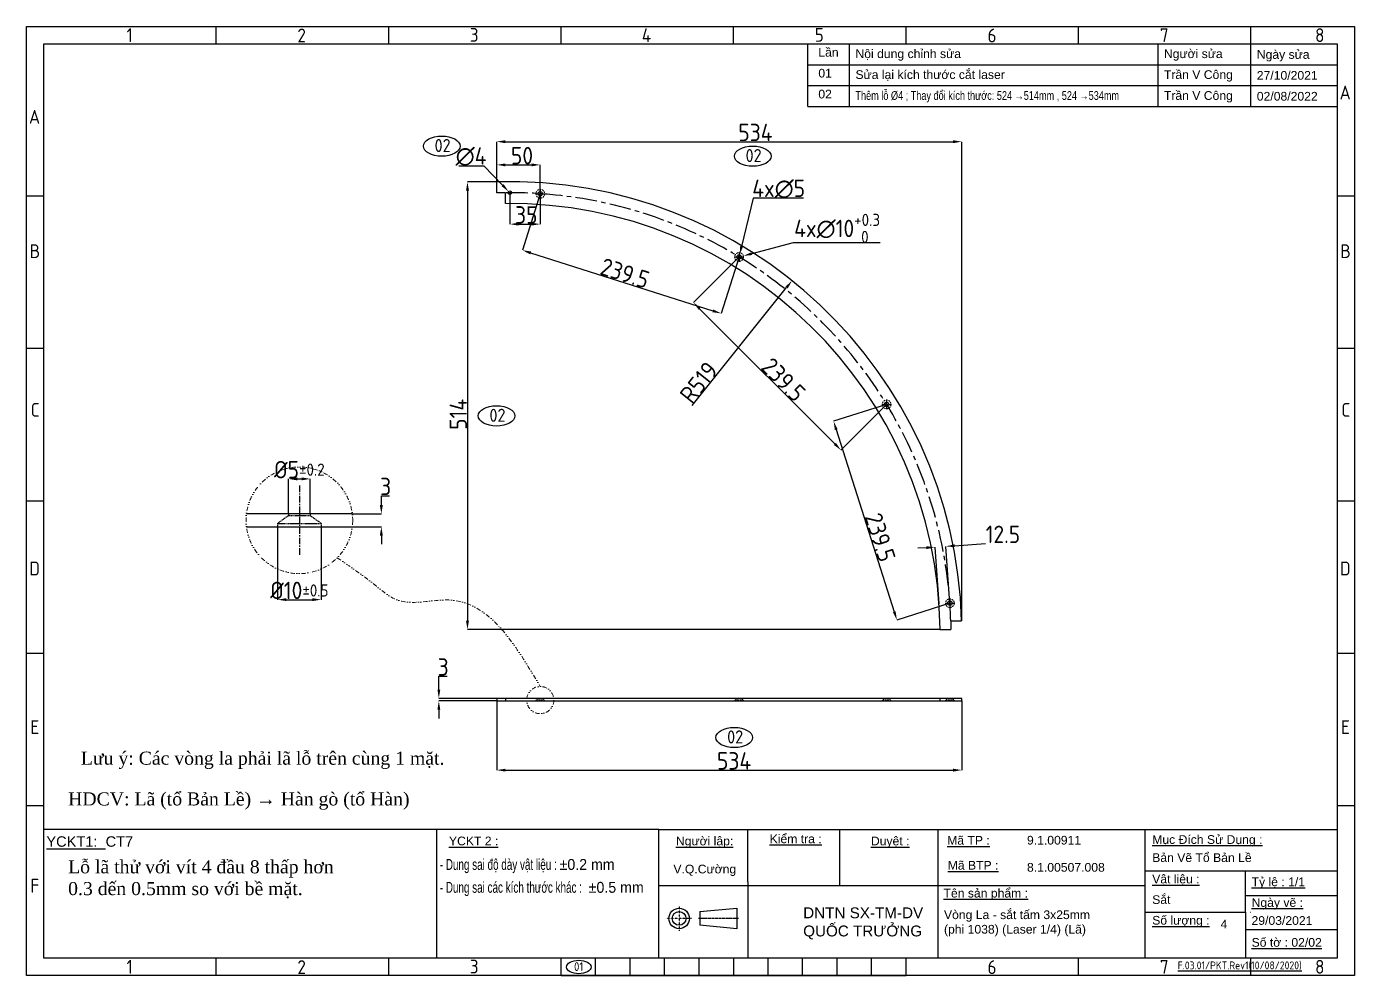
# Model space of a CAD drawing. Header units: millimetres. Extents: x -127318 to -46279, y 54276 to 57025.
# Drawn here: x -82178 to -80653, y 54377 to 55467 of the extents above; entities that cross this region are included whole.
import ezdxf

# ---------------------------------------------------------------- set-up
doc = ezdxf.new("R2010")
doc.units = ezdxf.units.MM
doc.header["$PDMODE"] = 2
for name, pattern in [('CENTER', [2, 1.25, -0.25, 0.25, -0.25]), ('CENTERX2', [4, 2.5, -0.5, 0.5, -0.5]), ('CONTPVMNIL', [0]), ('DASHEDX2', [1.5, 1, -0.5]), ('DIVIDE', [1.25, 0.5, -0.25, 0, -0.25, 0, -0.25]), ('HIDDEN', [9.525, 6.35, -3.175])]:
    doc.linetypes.add(name, pattern=pattern)
doc.layers.get('0').update_dxf_attribs({"linetype": 'CONTPVMNIL'})
doc.layers.get('DEFPOINTS').update_dxf_attribs({"color": 6})
for name, color, linetype in [('CENTER', 1, 'CENTERX2'), ('FRAME050', 6, 'Continuous'), ('hatch', 4, 'DASHEDX2'), ('MAIN', 7, 'Continuous')]:
    doc.layers.add(name, color=color, linetype=linetype)
doc.layers.add('d tam', color=2, linetype='CENTER', lineweight=9)
doc.styles.add('ISOCP', font='isocp')
doc.styles.add('SLDTEXTSTYLE3', font='TXT', dxfattribs={"width": 0.65, "bigfont": 'bigfont'})
doc.styles.get("Standard").update_dxf_attribs({"font": 'isocp.shx'})
doc.styles.add('style1', font='arial.ttf', dxfattribs={"width": 0.75})
doc.dimstyles.new('Dim20$0', dxfattribs={"dimtxt": 20, "dimasz": 10, "dimexe": 0, "dimexo": 0, "dimgap": 0.6, "dimtad": 1, "dimtoh": 1, "dimdsep": 46, "dimtxsty": 'ISOCP', "dimcen": 0, "dimclrd": 3, "dimclre": 3, "dimclrt": 7, "dimadec": 3, "dimazin": 2, "dimtp": 0.05, "dimtm": 0.05, "dimtfac": 0.7, "dimtofl": 0, "dimtmove": 0, "dimatfit": 3, "dimfxl": 1, "dimtolj": 1, "dimarcsym": 0})
doc.dimstyles.new('Dim20$3', dxfattribs={"dimtxt": 20, "dimasz": 10, "dimexe": 0, "dimexo": 0, "dimgap": 0.6, "dimtad": 1, "dimtoh": 1, "dimdsep": 46, "dimtxsty": 'ISOCP', "dimcen": 0, "dimclrd": 3, "dimclre": 3, "dimclrt": 7, "dimadec": 3, "dimazin": 2, "dimtp": 0.05, "dimtm": 0.05, "dimtfac": 0.7, "dimtofl": 0, "dimtmove": 0, "dimatfit": 3, "dimfxl": 1, "dimtolj": 1, "dimarcsym": 0})
doc.dimstyles.new('Dim20$4', dxfattribs={"dimtxt": 20, "dimasz": 10, "dimexe": 0, "dimexo": 0, "dimgap": 0.6, "dimtad": 1, "dimtoh": 1, "dimdsep": 46, "dimtxsty": 'ISOCP', "dimcen": 0, "dimclrd": 3, "dimclre": 3, "dimclrt": 7, "dimadec": 3, "dimazin": 2, "dimtp": 0.05, "dimtm": 0.05, "dimtfac": 0.7, "dimtofl": 0, "dimtmove": 0, "dimatfit": 3, "dimfxl": 1, "dimtolj": 1, "dimarcsym": 0})

# ---------------------------------------------------------------- blocks, each defined once
blk = doc.blocks.new('*D414')
at = {"color": 3, "lineweight": -2, "ltscale": 30, "transparency": 16777216}
for p, q in [((-81704.2, 54705.5), (-81704.2, 54720.9)), ((-81704.2, 54720.9), (-81694.7, 54720.9)), ((-81637.7, 54695.5), (-81704.2, 54695.5)), ((-81637.7, 54692.5), (-81704.2, 54692.5)), ((-81704.2, 54682.5), (-81704.2, 54672.5))]:
    blk.add_line(p, q, dxfattribs=at)
at = {"color": 3, "ltscale": 30, "transparency": 16777216}
for points in [[(-81705.8, 54705.5), (-81702.5, 54705.5), (-81704.2, 54695.5)], [(-81705.8, 54682.5), (-81702.5, 54682.5), (-81704.2, 54692.5)]]:
    blk.add_solid(points, dxfattribs=at)
at = {"layer": 'DEFPOINTS', "color": 0, "ltscale": 30, "transparency": 16777216}
for p in [(-81704.2, 54692.5), (-81637.7, 54695.5), (-81637.7, 54692.5)]:
    blk.add_point(p, dxfattribs=at)
at = {"color": 7, "ltscale": 30, "transparency": 16777216, "insert": (-81699.2, 54731.5), "char_height": 20, "attachment_point": 5, "style": 'ISOCP'}
blk.add_mtext('\\A1;3', dxfattribs=at)
blk = doc.blocks.new('*D415')
at = {"color": 3, "lineweight": -2, "ltscale": 30, "transparency": 16777216}
for p, q in [((-81637.7, 54692.5), (-81637.7, 54613.1)), ((-81103.7, 54692.5), (-81103.7, 54613.1)), ((-81627.7, 54613.1), (-81113.7, 54613.1))]:
    blk.add_line(p, q, dxfattribs=at)
at = {"color": 3, "ltscale": 30, "transparency": 16777216}
for points in [[(-81627.7, 54614.7), (-81627.7, 54611.4), (-81637.7, 54613.1)], [(-81113.7, 54614.7), (-81113.7, 54611.4), (-81103.7, 54613.1)]]:
    blk.add_solid(points, dxfattribs=at)
at = {"layer": 'DEFPOINTS', "color": 0, "ltscale": 30, "transparency": 16777216}
for p in [(-81637.7, 54692.5), (-81103.7, 54692.5), (-81103.7, 54613.1)]:
    blk.add_point(p, dxfattribs=at)
at = {"color": 7, "ltscale": 30, "transparency": 16777216, "insert": (-81365.2, 54623.7), "char_height": 20, "attachment_point": 5, "style": 'ISOCP'}
blk.add_mtext('\\A1;534', dxfattribs=at)
blk = doc.blocks.new('ẢERHAEEH')
at = {"layer": 'FRAME050'}
for p, q in [((-261.36, 213.96), (-261.36, 217.92)), ((-221.76, 213.96), (-221.76, 217.92)), ((-182.16, 213.96), (-182.16, 217.92)), ((-142.56, 213.96), (-142.56, 217.92)), ((-102.96, 213.96), (-102.96, 217.92)), ((-63.36, 213.96), (-63.36, 217.92)), ((-23.76, 213.96), (-23.76, 217.92)), ((-300.96, 178.96), (-304.92, 178.96)), ((0, 178.96), (-3.96, 178.96)), ((-300.96, 143.96), (-304.92, 143.96)), ((0, 143.96), (-3.96, 143.96)), ((-304.92, 108.96), (-300.96, 108.96)), ((-3.96, 108.96), (0, 108.96)), ((-300.96, 73.96), (-304.92, 73.96)), ((0, 73.96), (-3.96, 73.96)), ((-300.96, 38.96), (-304.92, 38.96)), ((0, 38.96), (-3.96, 38.96)), ((-261.36, 0), (-261.36, 3.96)), ((-221.76, 0), (-221.76, 3.96)), ((-182.16, 0), (-182.16, 3.96)), ((-174.24, 0), (-174.24, 3.96)), ((-166.32, 0), (-166.32, 3.96)), ((-158.4, 0), (-158.4, 3.96)), ((-150.48, 0), (-150.48, 3.96)), ((-142.56, 3.96), (-142.56, 0)), ((-134.64, 0), (-134.64, 3.96)), ((-126.72, 0), (-126.72, 3.96)), ((-118.8, 0), (-118.8, 3.96)), ((-110.88, 0), (-110.88, 3.96)), ((-102.96, 0), (-102.96, 3.96)), ((-63.36, 0), (-63.36, 3.96)), ((-23.76, 0), (-23.76, 3.96)), ((-182.16, 0), (-102.96, 0))]:
    blk.add_line(p, q, dxfattribs=at)
at = {"layer": 'MAIN', "color": 7, "linetype": 'Continuous'}
blk.add_lwpolyline([(-300.96, 213.96), (-3.96, 213.96), (-3.96, 3.96), (-300.96, 3.96)], close=True, dxfattribs=at)
at = {"layer": 'FRAME050', "style": 'ISOCP'}
for s, p in [('1', (-281.95, 214.36)), ('2', (-242.72, 214.28)), ('3', (-203.13, 214.42)), ('4', (-163.63, 214.36)), ('5', (-123.93, 214.42)), ('6', (-84.25, 214.28)), ('7', (-44.67, 214.36)), ('8', (-9.03, 214.36)), ('A', (-3.41, 201.17)), ('A', (-304.37, 195.59)), ('B', (-304.21, 164.74)), ('B', (-3.25, 164.74)), ('C', (-303.97, 128.3)), ('C', (-3.01, 128.3)), ('D', (-304.3, 91.87)), ('D', (-3.34, 91.87)), ('E', (-304.05, 55.44)), ('E', (-3.09, 55.44)), ('F', (-304.05, 19.01)), ('1', (-281.95, 0.4)), ('2', (-242.72, 0.32)), ('3', (-203.13, 0.46)), ('6', (-84.25, 0.32)), ('7', (-44.67, 0.4)), ('8', (-9.03, 0.4))]:
    blk.add_text(s, height=3.17, dxfattribs=at).set_placement(p)
blk = doc.blocks.new('*D529')
at = {"color": 3, "lineweight": -2, "ltscale": 30, "transparency": 16777216}
for p, q in [((-81637.7, 55288.4), (-81637.7, 55334.7)), ((-81627.7, 55334.7), (-81113.9, 55334.7)), ((-81103.9, 54784.6), (-81103.9, 55334.7))]:
    blk.add_line(p, q, dxfattribs=at)
at = {"color": 3, "ltscale": 30, "transparency": 16777216}
for points in [[(-81627.7, 55336.4), (-81627.7, 55333), (-81637.7, 55334.7)], [(-81113.9, 55336.4), (-81113.9, 55333), (-81103.9, 55334.7)]]:
    blk.add_solid(points, dxfattribs=at)
at = {"layer": 'DEFPOINTS', "color": 0, "ltscale": 30, "transparency": 16777216}
for p in [(-81103.9, 55334.7), (-81637.7, 55288.4), (-81103.9, 54784.6)]:
    blk.add_point(p, dxfattribs=at)
at = {"color": 7, "ltscale": 30, "transparency": 16777216, "insert": (-81340.7, 55345.3), "char_height": 20, "attachment_point": 5, "style": 'ISOCP'}
blk.add_mtext('\\A1;534', dxfattribs=at)
blk = doc.blocks.new('*D530')
at = {"color": 3, "lineweight": -2, "ltscale": 30, "transparency": 16777216}
for p, q in [((-81627.7, 55288.6), (-81671.3, 55288.6)), ((-81671.3, 55278.6), (-81671.3, 54784.6)), ((-81128.7, 54774.6), (-81671.3, 54774.6))]:
    blk.add_line(p, q, dxfattribs=at)
at = {"color": 3, "ltscale": 30, "transparency": 16777216}
for points in [[(-81673, 55278.6), (-81669.6, 55278.6), (-81671.3, 55288.6)], [(-81673, 54784.6), (-81669.6, 54784.6), (-81671.3, 54774.6)]]:
    blk.add_solid(points, dxfattribs=at)
at = {"layer": 'DEFPOINTS', "color": 0, "ltscale": 30, "transparency": 16777216}
for p in [(-81627.7, 55288.6), (-81671.3, 54774.6), (-81128.7, 54774.6)]:
    blk.add_point(p, dxfattribs=at)
at = {"color": 7, "ltscale": 30, "transparency": 16777216, "insert": (-81681.9, 55021.6), "char_height": 20, "attachment_point": 5, "rotation": 90, "style": 'ISOCP'}
blk.add_mtext('\\A1;514', dxfattribs=at)
blk = doc.blocks.new('*D531')
at = {"color": 3, "lineweight": -2, "ltscale": 30, "transparency": 16777216}
for p, q in [((-81587.7, 55274.9), (-81608.3, 55210.1)), ((-81598.8, 55207), (-81389.6, 55140.5)), ((-81359.5, 55202.3), (-81380.1, 55137.5))]:
    blk.add_line(p, q, dxfattribs=at)
at = {"color": 3, "ltscale": 30, "transparency": 16777216}
for points in [[(-81598.3, 55208.6), (-81599.3, 55205.4), (-81608.3, 55210.1)], [(-81389.1, 55142.1), (-81390.1, 55138.9), (-81380.1, 55137.5)]]:
    blk.add_solid(points, dxfattribs=at)
at = {"layer": 'DEFPOINTS', "color": 0, "ltscale": 30, "transparency": 16777216}
for p in [(-81587.7, 55274.9), (-81359.5, 55202.3), (-81380.1, 55137.5)]:
    blk.add_point(p, dxfattribs=at)
at = {"color": 7, "ltscale": 30, "transparency": 16777216, "insert": (-81490.5, 55183.7), "char_height": 20, "attachment_point": 5, "rotation": 342.3613, "style": 'ISOCP'}
blk.add_mtext('\\A1;239.5', dxfattribs=at)
blk = doc.blocks.new('*D532')
at = {"color": 3, "lineweight": -2, "ltscale": 30, "transparency": 16777216}
for p, q in [((-81359.5, 55202.3), (-81411.8, 55150)), ((-81404.8, 55142.9), (-81249.5, 54987.7)), ((-81190.1, 55033), (-81242.5, 54980.6))]:
    blk.add_line(p, q, dxfattribs=at)
at = {"color": 3, "ltscale": 30, "transparency": 16777216}
for points in [[(-81403.6, 55144.1), (-81405.9, 55141.7), (-81411.8, 55150)], [(-81248.3, 54988.9), (-81250.7, 54986.5), (-81242.5, 54980.6)]]:
    blk.add_solid(points, dxfattribs=at)
at = {"layer": 'DEFPOINTS', "color": 0, "ltscale": 30, "transparency": 16777216}
for p in [(-81359.5, 55202.3), (-81190.1, 55033), (-81242.5, 54980.6)]:
    blk.add_point(p, dxfattribs=at)
at = {"color": 7, "ltscale": 30, "transparency": 16777216, "insert": (-81308.4, 55061.5), "char_height": 20, "attachment_point": 5, "rotation": 315.0086, "style": 'ISOCP'}
blk.add_mtext('\\A1;239.5', dxfattribs=at)
blk = doc.blocks.new('*D533')
at = {"color": 3, "lineweight": -2, "ltscale": 30, "transparency": 16777216}
for p, q in [((-81190.1, 55033), (-81250.9, 55013.6)), ((-81247.9, 55004.1), (-81181.3, 54794.9)), ((-81117.4, 54804.8), (-81178.3, 54785.4))]:
    blk.add_line(p, q, dxfattribs=at)
at = {"color": 3, "ltscale": 30, "transparency": 16777216}
for points in [[(-81246.3, 55004.6), (-81249.5, 55003.6), (-81250.9, 55013.6)], [(-81179.7, 54795.4), (-81182.9, 54794.4), (-81178.3, 54785.4)]]:
    blk.add_solid(points, dxfattribs=at)
at = {"layer": 'DEFPOINTS', "color": 0, "ltscale": 30, "transparency": 16777216}
for p in [(-81190.1, 55033), (-81117.4, 54804.8), (-81178.3, 54785.4)]:
    blk.add_point(p, dxfattribs=at)
at = {"color": 7, "ltscale": 30, "transparency": 16777216, "insert": (-81197.4, 54880.4), "char_height": 20, "attachment_point": 5, "rotation": 287.656, "style": 'ISOCP'}
blk.add_mtext('\\A1;239.5', dxfattribs=at)
blk = doc.blocks.new('*D534')
at = {"color": 3, "lineweight": -2, "ltscale": 30, "transparency": 16777216}
for p, q in [((-81637.7, 55288.4), (-81637.7, 55308.1)), ((-81627.7, 55308.1), (-81597.7, 55308.1)), ((-81587.7, 55274.9), (-81587.7, 55308.1))]:
    blk.add_line(p, q, dxfattribs=at)
at = {"color": 3, "ltscale": 30, "transparency": 16777216}
for points in [[(-81627.7, 55309.7), (-81627.7, 55306.4), (-81637.7, 55308.1)], [(-81597.7, 55309.7), (-81597.7, 55306.4), (-81587.7, 55308.1)]]:
    blk.add_solid(points, dxfattribs=at)
at = {"layer": 'DEFPOINTS', "color": 0, "ltscale": 30, "transparency": 16777216}
for p in [(-81587.7, 55308.1), (-81637.7, 55288.4), (-81587.7, 55274.9)]:
    blk.add_point(p, dxfattribs=at)
at = {"color": 7, "ltscale": 30, "transparency": 16777216, "insert": (-81608.7, 55318.7), "char_height": 20, "attachment_point": 5, "style": 'ISOCP'}
blk.add_mtext('\\A1;50', dxfattribs=at)
blk = doc.blocks.new('*D535')
at = {"color": 3, "lineweight": -2, "ltscale": 30, "transparency": 16777216}
blk.add_line((-81413.2, 55031.8), (-81304.9, 55167.2), dxfattribs=at)
at = {"color": 3, "ltscale": 30, "transparency": 16777216}
blk.add_solid([(-81306.2, 55168.3), (-81303.6, 55166.2), (-81298.7, 55175)], dxfattribs=at)
at = {"layer": 'DEFPOINTS', "color": 0, "ltscale": 30, "transparency": 16777216}
for p in [(-81298.7, 55175), (-81622.7, 54769.6)]:
    blk.add_point(p, dxfattribs=at)
at = {"color": 7, "ltscale": 30, "transparency": 16777216, "insert": (-81405.6, 55058.2), "char_height": 20, "attachment_point": 5, "rotation": 51.3636, "style": 'ISOCP'}
blk.add_mtext('\\A1;R519', dxfattribs=at)
blk = doc.blocks.new('*D536')
at = {"color": 3, "lineweight": -2, "ltscale": 30, "transparency": 16777216}
for p, q in [((-81112, 54870.7), (-81076.6, 54873.2)), ((-81144.4, 54868.5), (-81154.4, 54867.8)), ((-81129.9, 54803.9), (-81134.4, 54869.2)), ((-81117.4, 54804.8), (-81122, 54870))]:
    blk.add_line(p, q, dxfattribs=at)
at = {"color": 3, "ltscale": 30, "transparency": 16777216}
for points in [[(-81112.1, 54872.4), (-81111.9, 54869.1), (-81122, 54870)], [(-81144.5, 54870.1), (-81144.3, 54866.8), (-81134.4, 54869.2)]]:
    blk.add_solid(points, dxfattribs=at)
at = {"layer": 'DEFPOINTS', "color": 0, "ltscale": 30, "transparency": 16777216}
for p in [(-81134.4, 54869.2), (-81129.9, 54803.9), (-81117.4, 54804.8)]:
    blk.add_point(p, dxfattribs=at)
at = {"color": 7, "ltscale": 30, "transparency": 16777216, "insert": (-81056.6, 54883.8), "char_height": 20, "attachment_point": 5, "style": 'ISOCP'}
blk.add_mtext('\\A1;12.5', dxfattribs=at)
blk = doc.blocks.new('*D537')
at = {"color": 3, "lineweight": -2, "ltscale": 30, "transparency": 16777216}
for p, q in [((-81343.4, 55269.9), (-81356.6, 55214.5)), ((-81285.6, 55269.9), (-81343.4, 55269.9))]:
    blk.add_line(p, q, dxfattribs=at)
at = {"color": 3, "ltscale": 30, "transparency": 16777216}
blk.add_solid([(-81358.2, 55214.9), (-81355, 55214.1), (-81358.9, 55204.8)], dxfattribs=at)
at = {"layer": 'DEFPOINTS', "color": 0, "ltscale": 30, "transparency": 16777216}
for p in [(-81360, 55199.9), (-81358.9, 55204.8)]:
    blk.add_point(p, dxfattribs=at)
at = {"color": 7, "ltscale": 30, "transparency": 16777216, "insert": (-81314, 55280.5), "char_height": 20, "attachment_point": 5, "style": 'ISOCP'}
blk.add_mtext('\\A1;4x∅5', dxfattribs=at)
blk = doc.blocks.new('*D545')
at = {"color": 3, "lineweight": -2, "ltscale": 30, "transparency": 16777216}
for p, q in [((-81297.4, 55218.5), (-81345, 55206.1)), ((-81197.4, 55218.5), (-81297.4, 55218.5))]:
    blk.add_line(p, q, dxfattribs=at)
at = {"color": 3, "ltscale": 30, "transparency": 16777216}
blk.add_solid([(-81345.4, 55207.7), (-81344.5, 55204.5), (-81354.6, 55203.6)], dxfattribs=at)
at = {"layer": 'DEFPOINTS', "color": 0, "ltscale": 30, "transparency": 16777216}
for p in [(-81364.3, 55201.1, 0), (-81354.6, 55203.6, 0)]:
    blk.add_point(p, dxfattribs=at)
at = {"color": 7, "ltscale": 30, "transparency": 16777216, "insert": (-81246.9, 55235.1), "char_height": 20, "attachment_point": 5, "style": 'ISOCP'}
blk.add_mtext('\\A1;4x∅10{\\H14;\\S+0.3^  0;}', dxfattribs=at)
blk = doc.blocks.new('*D689')
at = {"color": 3, "lineweight": -2, "ltscale": 30, "transparency": 16777216}
for p, q in [((-81770.2, 54917.4), (-81770.2, 54928.2)), ((-81770.2, 54928.2), (-81760.8, 54928.2)), ((-81803.5, 54907.4), (-81770.2, 54907.4)), ((-81803.5, 54892.4), (-81770.2, 54892.4)), ((-81770.2, 54882.4), (-81770.2, 54872.4))]:
    blk.add_line(p, q, dxfattribs=at)
at = {"color": 3, "ltscale": 30, "transparency": 16777216}
for points in [[(-81771.9, 54917.4), (-81768.5, 54917.4), (-81770.2, 54907.4)], [(-81771.9, 54882.4), (-81768.5, 54882.4), (-81770.2, 54892.4)]]:
    blk.add_solid(points, dxfattribs=at)
at = {"layer": 'DEFPOINTS', "color": 0, "ltscale": 30, "transparency": 16777216}
for p in [(-81803.5, 54907.4), (-81770.2, 54907.4), (-81803.5, 54892.4)]:
    blk.add_point(p, dxfattribs=at)
at = {"color": 7, "ltscale": 30, "transparency": 16777216, "insert": (-81765.2, 54938.8), "char_height": 20, "attachment_point": 5, "style": 'ISOCP'}
blk.add_mtext('\\A1;3', dxfattribs=at)
blk = doc.blocks.new('*D690')
at = {"color": 3, "lineweight": -2, "ltscale": 30, "transparency": 16777216}
for p, q in [((-81876.8, 54908.4), (-81876.8, 54947.5)), ((-81866.8, 54947.5), (-81861.8, 54947.5)), ((-81851.8, 54908.4), (-81851.8, 54947.5))]:
    blk.add_line(p, q, dxfattribs=at)
at = {"color": 3, "ltscale": 30, "transparency": 16777216}
for points in [[(-81866.8, 54949.2), (-81866.8, 54945.8), (-81876.8, 54947.5)], [(-81861.8, 54949.2), (-81861.8, 54945.8), (-81851.8, 54947.5)]]:
    blk.add_solid(points, dxfattribs=at)
at = {"layer": 'DEFPOINTS', "color": 0, "ltscale": 30, "transparency": 16777216}
for p in [(-81851.8, 54947.5), (-81876.8, 54908.4), (-81851.8, 54908.4)]:
    blk.add_point(p, dxfattribs=at)
at = {"color": 7, "ltscale": 30, "transparency": 16777216, "insert": (-81864.3, 54958.1), "char_height": 20, "attachment_point": 5, "style": 'ISOCP'}
blk.add_mtext('\\A1;%%C5{\\H14;±0.2}', dxfattribs=at)
blk = doc.blocks.new('*D691')
at = {"color": 3, "lineweight": -2, "ltscale": 30, "transparency": 16777216}
for p, q in [((-81889.3, 54892.4), (-81889.3, 54808.8)), ((-81839.3, 54892.4), (-81839.3, 54808.8)), ((-81879.3, 54808.8), (-81849.3, 54808.8))]:
    blk.add_line(p, q, dxfattribs=at)
at = {"color": 3, "ltscale": 30, "transparency": 16777216}
for points in [[(-81879.3, 54810.5), (-81879.3, 54807.2), (-81889.3, 54808.8)], [(-81849.3, 54810.5), (-81849.3, 54807.2), (-81839.3, 54808.8)]]:
    blk.add_solid(points, dxfattribs=at)
at = {"layer": 'DEFPOINTS', "color": 0, "ltscale": 30, "transparency": 16777216}
for p in [(-81889.3, 54892.4), (-81839.3, 54892.4), (-81839.3, 54808.8)]:
    blk.add_point(p, dxfattribs=at)
at = {"color": 7, "ltscale": 30, "transparency": 16777216, "insert": (-81864.3, 54819.4), "char_height": 20, "attachment_point": 5, "style": 'ISOCP'}
blk.add_mtext('\\A1;%%C10{\\H14;±0.5}', dxfattribs=at)
blk = doc.blocks.new('*D781')
at = {"color": 3, "lineweight": -2, "ltscale": 30, "transparency": 16777216}
for p, q in [((-81681.2, 55307.1), (-81652.6, 55307.1)), ((-81652.6, 55307.1), (-81631, 55284.7))]:
    blk.add_line(p, q, dxfattribs=at)
at = {"color": 3, "ltscale": 30, "transparency": 16777216}
blk.add_solid([(-81629.8, 55285.9), (-81632.2, 55283.6), (-81624.1, 55277.5)], dxfattribs=at)
at = {"layer": 'DEFPOINTS', "color": 0, "ltscale": 30, "transparency": 16777216}
for p in [(-81624.1, 55277.5, 0), (-81621.3, 55274.7, 0)]:
    blk.add_point(p, dxfattribs=at)
at = {"color": 7, "ltscale": 30, "transparency": 16777216, "insert": (-81667.2, 55317.7), "char_height": 20, "attachment_point": 5, "style": 'ISOCP'}
blk.add_mtext('\\A1;∅4', dxfattribs=at)
blk = doc.blocks.new('*D782')
at = {"color": 3, "lineweight": -2, "ltscale": 30, "transparency": 16777216}
for p, q in [((-81622.7, 55276.1), (-81622.7, 55240)), ((-81587.7, 55274.9), (-81587.7, 55240)), ((-81612.7, 55240), (-81597.7, 55240))]:
    blk.add_line(p, q, dxfattribs=at)
at = {"color": 3, "ltscale": 30, "transparency": 16777216}
for points in [[(-81612.7, 55241.7), (-81612.7, 55238.4), (-81622.7, 55240)], [(-81597.7, 55241.7), (-81597.7, 55238.4), (-81587.7, 55240)]]:
    blk.add_solid(points, dxfattribs=at)
at = {"layer": 'DEFPOINTS', "color": 0, "ltscale": 30, "transparency": 16777216}
for p in [(-81622.7, 55276.1, 0), (-81587.7, 55274.9, 0), (-81587.7, 55240)]:
    blk.add_point(p, dxfattribs=at)
at = {"color": 7, "ltscale": 30, "transparency": 16777216, "insert": (-81603.8, 55250.6), "char_height": 20, "attachment_point": 5, "style": 'ISOCP'}
blk.add_mtext('\\A1;35', dxfattribs=at)

msp = doc.modelspace()

# ---------------------------------------------------------------- linework, layer by layer
at = {"ltscale": 30}
for p, q in [((-81637.714, 55276.102, 0), (-81637.714, 55288.41, 0)), ((-81627.714, 55263.601, 0), (-81627.714, 55276.102, 0)), ((-81116.436, 54784.626, 0), (-81103.931, 54784.626, 0)), ((-81116.436, 54784.626, 0), (-81116.436, 54774.626, 0)), ((-81128.739, 54774.626, 0), (-81116.436, 54774.626, 0)), ((-81627.714, 54695.497, 0), (-81627.714, 54692.497, 0)), ((-81128.739, 54692.497, 0), (-81128.739, 54695.497, 0)), ((-81113.738, 54695.497, 0), (-81113.738, 54692.497, 0))]:
    msp.add_line(p, q, dxfattribs=at)
at = {"color": 4, "linetype": 'HIDDEN', "lineweight": 9, "ltscale": 0.3}
for p, q in [((-81590.214, 54694.997, 0), (-81592.714, 54693.497, 0)), ((-81592.714, 54693.497, 0), (-81582.714, 54693.497, 0)), ((-81592.714, 54693.497, 0), (-81592.714, 54692.497, 0)), ((-81590.214, 54695.497, 0), (-81590.214, 54694.997, 0)), ((-81590.214, 54694.997, 0), (-81585.214, 54694.997, 0)), ((-81585.214, 54695.497, 0), (-81585.214, 54694.997, 0)), ((-81585.214, 54694.997, 0), (-81582.714, 54693.497, 0)), ((-81582.714, 54693.497, 0), (-81582.714, 54692.497, 0)), ((-81361.964, 54694.997, 0), (-81364.464, 54693.497, 0)), ((-81364.464, 54693.497, 0), (-81354.464, 54693.497, 0)), ((-81364.464, 54693.497, 0), (-81364.464, 54692.497, 0)), ((-81361.964, 54695.497, 0), (-81361.964, 54694.997, 0)), ((-81361.964, 54694.997, 0), (-81356.964, 54694.997, 0)), ((-81356.964, 54695.497, 0), (-81356.964, 54694.997, 0)), ((-81356.964, 54694.997, 0), (-81354.464, 54693.497, 0)), ((-81354.464, 54693.497, 0), (-81354.464, 54692.497, 0)), ((-81192.579, 54694.997, 0), (-81195.079, 54693.497, 0)), ((-81195.079, 54693.497, 0), (-81185.079, 54693.497, 0)), ((-81195.079, 54693.497, 0), (-81195.079, 54692.497, 0)), ((-81192.579, 54695.497, 0), (-81192.579, 54694.997, 0)), ((-81192.579, 54694.997, 0), (-81187.579, 54694.997, 0)), ((-81187.579, 54695.497, 0), (-81187.579, 54694.997, 0)), ((-81187.579, 54694.997, 0), (-81185.079, 54693.497, 0)), ((-81185.079, 54693.497, 0), (-81185.079, 54692.497, 0)), ((-81119.935, 54694.997, 0), (-81122.435, 54693.497, 0)), ((-81122.435, 54693.497, 0), (-81112.435, 54693.497, 0)), ((-81122.435, 54693.497, 0), (-81122.435, 54692.497, 0)), ((-81119.935, 54695.497, 0), (-81119.935, 54694.997, 0)), ((-81119.935, 54694.997, 0), (-81114.935, 54694.997, 0)), ((-81114.935, 54695.497, 0), (-81114.935, 54694.997, 0)), ((-81114.935, 54694.997, 0), (-81112.435, 54693.497, 0)), ((-81112.435, 54693.497, 0), (-81112.435, 54692.497, 0))]:
    msp.add_line(p, q, dxfattribs=at)
for p, q in [((-81451.563, 54545.068), (-82157.739, 54545.068)), ((-81706.8, 54545.068), (-81706.8, 54397.103)), ((-81244.037, 54545.068), (-81244.037, 54480.554)), ((-80893.094, 54497.305), (-80893.094, 54545.068)), ((-81451.563, 54480.554), (-81130.783, 54480.554)), ((-81349.586, 54484.656), (-81349.586, 54397.103)), ((-80777.893, 54469.169), (-80672.739, 54469.169)), ((-80777.893, 54429.955), (-80672.739, 54429.955))]:
    msp.add_line(p, q)
at = {"ltscale": 3}
msp.add_line((-81130.783, 54480.554), (-80893.094, 54480.554), dxfattribs=at)
at = {"linetype": 'ByBlock'}
msp.add_line((-80777.893, 54449.903), (-80777.893, 54397.103), dxfattribs=at)
at = {"ltscale": 30}
for points in [[(-81803.544, 54907.405), (-81925.104, 54907.405)], [(-81925.104, 54892.405), (-81803.544, 54892.405)]]:
    msp.add_lwpolyline(points, dxfattribs=at)
at = {"ltscale": 30, "elevation": 0}
msp.add_lwpolyline([(-81103.738, 54692.497), (-81103.738, 54695.497), (-81637.714, 54695.497), (-81637.714, 54692.497)], close=True, dxfattribs=at)
at = {"ltscale": 30}
for centre, radius in [((-81622.714, 55276.091, 0), 2), ((-81587.714, 55274.916, 0), 2.5), ((-81359.464, 55202.341, 0), 2.5), ((-81190.079, 55033.007, 0), 2.5), ((-81117.435, 54804.778, 0), 2.5)]:
    msp.add_circle(centre, radius, dxfattribs=at)
at = {"color": 4, "linetype": 'HIDDEN', "lineweight": 9, "ltscale": 0.3}
for centre in [(-81587.714, 55274.916, 0), (-81359.464, 55202.341, 0), (-81190.079, 55033.007, 0), (-81117.435, 54804.778, 0)]:
    msp.add_circle(centre, 5, dxfattribs=at)
at = {"ltscale": 30}
for centre, radius, start, end in [((-81622.714, 54769.626, 0), 519, 1.656178, 91.656178), ((-81632.714, 54769.626, 0), 506.5, 89.434386, 90.565614), ((-81622.714, 54769.626, 0), 494, 0.579927, 90.579927)]:
    msp.add_arc(centre, radius, start, end, dxfattribs=at)
at = {"color": 1}
for centre, major_axis in [((-81700.86, 55329.564), (-21.079, 0)), ((-81343.786, 55318.036), (-21.079, 0)), ((-81637.88, 55019.814), (-21.079, 0)), ((-81364.945, 54650.522), (-21.079, 0)), ((-81543.475, 54386.973), (-14.053, 0))]:
    msp.add_ellipse(centre, major_axis=major_axis, ratio=0.55171628, dxfattribs=at)
at = {"layer": 'CENTER', "ltscale": 2}
for p, q in [((-81593.214, 55274.916, 0), (-81582.214, 55274.916, 0)), ((-81587.714, 55280.416, 0), (-81587.714, 55269.416, 0)), ((-81359.464, 55207.841, 0), (-81359.464, 55196.841, 0)), ((-81364.964, 55202.341, 0), (-81353.964, 55202.341, 0)), ((-81190.079, 55038.507, 0), (-81190.079, 55027.507, 0)), ((-81195.579, 55033.007, 0), (-81184.579, 55033.007, 0)), ((-81117.435, 54810.278, 0), (-81117.435, 54799.278, 0)), ((-81122.935, 54804.778, 0), (-81111.935, 54804.778, 0))]:
    msp.add_line(p, q, dxfattribs=at)
at = {"layer": 'CENTER', "ltscale": 3}
msp.add_line((-81864.324, 54939.905), (-81864.324, 54859.905), dxfattribs=at)
at = {"layer": 'CENTER', "color": 1, "linetype": 'CENTER', "ltscale": 0.05}
for p, q in [((-81428.309, 54456.998), (-81428.309, 54428.476)), ((-81414.048, 54442.737), (-81442.57, 54442.737))]:
    msp.add_line(p, q, dxfattribs=at)
at = {"layer": 'CENTER'}
msp.add_line((-81359.941, 54442.737), (-81406.157, 54442.737), dxfattribs=at)
at = {"layer": 'CENTER', "ltscale": 10}
msp.add_arc((-81622.714, 54769.626, 0), 506.5, 1.697063, 90.565614, dxfattribs=at)
at = {"layer": 'd tam', "linetype": 'DIVIDE', "ltscale": 10}
for centre, radius in [((-81864.324, 54899.905), 61.241), ((-81587.714, 54693.497, 0), 15.601)]:
    msp.add_circle(centre, radius, dxfattribs=at)
msp.add_open_spline([(-81820.759, 54856.864), (-81806.154, 54846.891), (-81783.222, 54831.233), (-81745.437, 54798.235), (-81657.805, 54826.678), (-81616.83, 54757.941, 0), (-81587.714, 54709.098, 0)], degree=3, knots=[0, 0, 0, 0, 53.70637823, 84.32533444, 143.23268975, 287.86571163, 287.86571163, 287.86571163, 287.86571163], dxfattribs=at)
at = {"layer": 'DEFPOINTS', "ltscale": 30}
msp.add_lwpolyline([(-82177.539, 55466.903), (-80652.939, 55466.903), (-80652.939, 54377.303), (-82177.539, 54377.303)], close=True, dxfattribs=at)
at = {"layer": 'hatch'}
for p, q in [((-81876.824, 54905.405), (-81889.324, 54896.405)), ((-81876.824, 54907.405), (-81876.824, 54905.405)), ((-81876.824, 54905.405), (-81851.824, 54905.405)), ((-81851.824, 54907.405), (-81851.824, 54905.405)), ((-81851.824, 54905.405), (-81839.324, 54896.405)), ((-81889.324, 54896.405), (-81839.324, 54896.405)), ((-81889.324, 54896.405), (-81889.324, 54892.405)), ((-81839.324, 54896.405), (-81839.324, 54892.405))]:
    msp.add_line(p, q, dxfattribs=at)
at = {"layer": 'MAIN'}
for p, q in [((-81280.549, 55423.103), (-81280.549, 55447.103)), ((-81232.549, 55423.103), (-81232.549, 55447.103)), ((-80878.411, 55423.103), (-80878.411, 55447.103)), ((-80771.739, 55423.103), (-80771.739, 55447.103)), ((-81280.549, 55423.103), (-80672.739, 55423.103)), ((-81280.549, 55399.103), (-81280.549, 55423.103)), ((-81232.549, 55399.103), (-81232.549, 55423.103)), ((-80878.411, 55399.103), (-80878.411, 55423.103)), ((-80771.739, 55399.103), (-80771.739, 55423.103)), ((-81280.549, 55399.103), (-80672.739, 55399.103)), ((-81280.549, 55375.103), (-81280.549, 55399.103)), ((-81232.549, 55375.103), (-81232.549, 55399.103)), ((-80878.411, 55375.103), (-80878.411, 55399.103)), ((-80771.739, 55375.103), (-80771.739, 55399.103)), ((-81280.549, 55375.103), (-80672.739, 55375.103)), ((-81451.563, 54545.068), (-80672.739, 54545.068)), ((-81451.563, 54480.554), (-81451.563, 54545.068)), ((-81349.586, 54484.656), (-81349.586, 54545.068)), ((-81130.783, 54497.305), (-81130.783, 54545.068)), ((-81130.783, 54449.903), (-81130.783, 54497.305)), ((-80893.094, 54497.305), (-80672.739, 54497.305)), ((-80893.094, 54449.903), (-80893.094, 54497.305)), ((-80777.893, 54449.903), (-80777.893, 54497.305)), ((-81451.563, 54397.103), (-81451.563, 54480.554)), ((-81404.335, 54450.578), (-81362.196, 54454.498)), ((-81404.335, 54450.578), (-81404.335, 54434.896)), ((-81362.196, 54454.498), (-81362.196, 54430.976)), ((-81130.783, 54397.103), (-81130.783, 54449.903)), ((-80893.094, 54449.903), (-80777.893, 54449.903)), ((-80893.094, 54397.103), (-80893.094, 54449.903)), ((-80772.14, 54449.903), (-80771.931, 54449.903)), ((-81362.196, 54430.976), (-81404.335, 54434.896))]:
    msp.add_line(p, q, dxfattribs=at)
for radius in [11.761, 7.841]:
    msp.add_circle((-81428.309, 54442.737), radius, dxfattribs=at)

# ---------------------------------------------------------------- block references
at = {"xscale": 5, "yscale": 5, "zscale": 5}
msp.add_blockref('ẢERHAEEH', (-80652.939, 54377.303), dxfattribs=at)

# ---------------------------------------------------------------- texts
at = {"attachment_point": 1}
for s, insert, char_height, width in [('{\\fArial|b0|i0|c0|p34;Lần}', (-81268.466, 55442.37), 10, 24.50884), ('{\\fArial|b0|i0|c0|p34;01}', (-81268.466, 55418.37), 10, 24.50884), ('{\\fArial|b0|i0|c0|p34;02}', (-81268.466, 55394.37), 10, 24.50884), ('{\\fArial|b0|i0|c0|p34;\\LYCKT1:\\l  CT7}', (-82154.787, 54537.088), 12, 263.89533), ('{\\fArial|b0|i0|c0|p34;29/03/2021}', (-80771.089, 54445.376), 10, 11.98235), ('{\\LF.03.01/PKT.Rev1(10/08/2020)}', (-80855.9, 54393.375), 9, 28.97216)]:
    msp.add_mtext(s, dxfattribs=dict(at, insert=insert, char_height=char_height, width=width))
at = {"color": 0, "attachment_point": 1, "style": 'SLDTEXTSTYLE3'}
for s, insert, char_height, width in [('{\\fArial|b0|i0|c0|p34;\\W1;\\C256;Nội dung chỉnh sửa}', (-81225.85, 55440.716), 10, 183.25343), ('{\\fArial|b0|i0|c0|p34;\\W1;\\C256;Người sửa}', (-80871.711, 55440.716), 10, 183.25343), ('{\\fArial|b0|i0|c0|p34;\\W1;\\C256;Ngày sửa}', (-80765.04, 55439.85), 10, 183.25343), ('{\\fArial|b0|i0|c0|p34;\\W1;\\C256;Sửa lại kích thước cắt laser}', (-81225.85, 55416.716), 10, 183.25343), ('{\\fArial|b0|i0|c0|p34;\\W1;\\C256;Trần V Công}', (-80871.711, 55416.716), 10, 183.25343), ('{\\fArial|b0|i0|c0|p34;\\W1;\\C256;27/10/2021}', (-80765.04, 55415.85), 10, 183.25343), ('{\\fArial|b0|i0|c0|p34;\\W0.75;\\C256;Thêm lỗ %%C4 ; Thay đổi kích thước: 524 \\fArial|b0|i0|c134|p34;→\\fArial|b0|i0|c0|p34;514mm , 524 \\fArial|b0|i0|c134|p34;→\\fArial|b0|i0|c0|p34;534mm}', (-81225.85, 55392.716), 10, 344.36594), ('{\\fArial|b0|i0|c0|p34;\\W1;\\C256;Trần V Công}', (-80871.711, 55392.716), 10, 183.25343), ('{\\fArial|b0|i0|c0|p34;\\W1;\\C256;02/08/2022}', (-80765.04, 55391.85), 10, 183.25343), ('{\\fArial|b0|i0|c0|p34;\\W1;\\L\\C256;YCKT 2 :}', (-81692.569, 54536.732), 10, 69.4708), ('{\\fArial|b0|i0|c0|p34;\\W1;\\L\\C256;Người lập:}', (-81431.98, 54536.732), 10, 69.4708), ('{\\fArial|b0|i0|c0|p34;\\W1;\\L\\C256;Kiểm tra :}', (-81324.352, 54539.153), 10, 69.4708), ('{\\fArial|b0|i0|c0|p34;\\W1;\\L\\C256;Duyệt :}', (-81208.116, 54536.732), 10, 69.4708), ('{\\fArial|b0|i0|c0|p34;\\W1;\\L\\C256;Mã TP :}', (-81120.546, 54537.447), 10, 69.4708), ('{\\fArial|b0|i0|c0|p34;\\W1;\\C256;9.1.00911}', (-81028.902, 54537.593), 10, 69.4708), ('{\\fArial|b0|i0|c0|p34;\\W1;\\L\\C256;Mục Đích Sử Dụng :}', (-80885.125, 54538.357), 10, 132.60042), ('{\\fArial|b0|i0|c0|p34; - Dung sai độ dày vật liệu : \\W0.933;%%P0.2 mm}', (-81706.253, 54510.993), 12.5, 402.93533), ('{\\fArial|b0|i0|c0|p34;\\W1;\\C256;V.Q.Cường}', (-81434.877, 54504.475), 10, 69.4708), ('{\\fArial|b0|i0|c0|p34;\\W1;\\L\\C256;Mã BTP :}', (-81119.904, 54508.82), 10, 69.4708), ('{\\fArial|b0|i0|c0|p34;\\W1;\\C256;8.1.00507.008}', (-81028.902, 54506.45), 10, 69.4708), ('{\\fArial|b0|i0|c0|p34;\\W1;\\C256;Bản Vẽ Tổ Bản Lề}', (-80885.125, 54517.591), 10, 132.60042), ('{\\fArial|b0|i0|c0|p34;\\W1;\\L\\C256;Vật liệu :}', (-80885.125, 54493.044), 10, 69.4708), ('{\\fArial|b0|i0|c0|p34;\\W1;\\L\\C256;Tỷ lệ : 1/1}', (-80771.003, 54489.784), 10, 69.4708), ('{\\fArial|b0|i0|c0|p34; - Dung sai các kích thước khác : \\W0.933; %%P0.5 mm}', (-81706.253, 54484.726), 12.5, 402.93533), ('{\\fArial|b0|i0|c0|p34;\\W1;\\L\\C256;Tên sản phẩm :}', (-81124.73, 54476.79), 10, 101.78068), ('{\\fArial|b0|i0|c0|p34;\\W1;\\C256;Sắt }', (-80885.125, 54469.343), 10, 69.4708), ('{\\fArial|b0|i0|c0|p34;\\W1;\\L\\C256;Ngày vẽ :}', (-80771.003, 54465.995), 10, 69.4708), ('{\\fArial|b0|i0|c0|p34;\\W1;\\C256;DNTN SX-TM-DV QUỐC TRƯỞNG}', (-81285.854, 54455.457), 12.5, 186.26577), ('\\A1;{\\fArial|b0|i0|c0|p34;\\W1;\\C256;Vòng La - sắt tấm 3x25mm (phi 1038) (Laser 1/4) (Lã)}', (-81124.214, 54452.008, 0), 10, 192.5852), ('{\\fArial|b0|i0|c0|p34;\\W1;\\L\\C256;Số lượng :}', (-80885.125, 54445.642), 10, 69.4708), ('{\\fArial|b0|i0|c0|p34;\\W1;\\C256;4}', (-80806.65, 54441.276), 10, 69.4708), ('{\\fArial|b0|i0|c0|p34;\\W1;\\L\\C256;Số tờ : 02/02}', (-80771.003, 54420.26), 10, 100.4855)]:
    msp.add_mtext(s, dxfattribs=dict(at, insert=insert, char_height=char_height, width=width))
at = {"color": 1, "char_height": 15, "width": 36.76326, "attachment_point": 1}
for insert in [(-81709.081, 55337.77), (-81352.007, 55326.241), (-81646.101, 55028.02), (-81373.166, 54658.728)]:
    msp.add_mtext('02', dxfattribs=dict(at, insert=insert))
at = {"ltscale": 30, "char_height": 15, "attachment_point": 1, "style": 'style1'}
for s, insert, width in [('\\pt225;{\\fTimes New Roman|b0|i0|c0|p18;^J\\W1;Lưu ý: Các vòng la phải lã lỗ trên cùng 1 mặt.}', (-82115.191, 54659.319, 0), 506.55276), ('\\pt225;{\\fTimes New Roman|b0|i0|c0|p18;^J\\W1;HDCV: Lã (tổ Bản Lề) \\fTimes New Roman|b0|i0|c134|p18;→ \\fTimes New Roman|b0|i0|c0|p18;Hàn gò (tổ Hàn)}', (-82129.81, 54612.504, 0), 506.55276), ('\\pt225;{\\fTimes New Roman|b0|i0|c0|p18;^J\\W1;Lỗ lã thử với vít 4 đầu 8 thấp hơn 0.3 dến 0.5mm so với bề mặt.}', (-82129.81, 54534.561, 0), 316.51423)]:
    msp.add_mtext(s, dxfattribs=dict(at, insert=insert, width=width))
at = {"color": 7, "insert": (-81548.956, 54392.444), "char_height": 10, "width": 24.50884, "attachment_point": 1}
msp.add_mtext('01', dxfattribs=at)

# ---------------------------------------------------------------- dimensions: what is measured, and where the dimension line sits
at = {"ltscale": 30}
for base, p1, p2, override, picture, middle in [((-81103.931, 55334.713, 0), (-81637.714, 55288.41, 0), (-81103.931, 54784.626, 0), {"dimdec": 0}, '*D529', (-81340.712, 55334.713, 0)), ((-81103.738, 54613.057, 0), (-81637.714, 54692.497, 0), (-81103.738, 54692.497, 0), {"dimdec": 1}, '*D415', (-81365.201, 54613.057, 0))]:
    dim = msp.add_linear_dim(base=base, p1=p1, p2=p2, dimstyle='Dim20$0', override=override, dxfattribs=at)
    dim.commit()
    dim.dimension.update_dxf_attribs({"geometry": picture, "text_midpoint": middle, "dimtype": 160})
dim = msp.add_diameter_dim_2p(p1=(-81621.325, 55274.651, 0), p2=(-81624.102, 55277.531, 0), dimstyle='Dim20$3', dxfattribs=at)
dim.commit()
dim.dimension.update_dxf_attribs({"geometry": '*D781', "text_midpoint": (-81667.232, 55307.117), "dimtype": 163})
for base, p1, picture, middle in [((-81587.714, 55308.065, 0), (-81637.714, 55288.41, 0), '*D534', (-81608.678, 55308.065, 0)), ((-81587.714, 55240.026), (-81622.714, 55276.091, 0), '*D782', (-81603.798, 55240.026))]:
    dim = msp.add_linear_dim(base=base, p1=p1, p2=(-81587.714, 55274.916, 0), dimstyle='Dim20$0', dxfattribs=at)
    dim.commit()
    dim.dimension.update_dxf_attribs({"geometry": picture, "text_midpoint": middle, "dimtype": 160})
for base, p1, p2, angle, override, picture, middle, dimtype in [((-81671.296, 54774.626, 0), (-81627.714, 55288.602, 0), (-81128.739, 54774.626, 0), 90, {"dimdec": 1}, '*D530', (-81671.296, 55021.618, 0), 160), ((-81380.087, 55137.48, 0), (-81587.714, 55274.916, 0), (-81359.464, 55202.341, 0), 342.361281, {"dimdec": 1}, '*D531', (-81493.718, 55173.611, 0), 161), ((-81242.452, 54980.618, 0), (-81359.464, 55202.341, 0), (-81190.079, 55033.007, 0), 315.008626, {"dimdec": 1}, '*D532', (-81315.884, 55054.028, 0), 161), ((-81178.269, 54785.415, 0), (-81190.079, 55033.007, 0), (-81117.435, 54804.778, 0), 287.655972, {"dimdec": 1}, '*D533', (-81207.489, 54877.214, 0), 161), ((-81770.206, 54907.405), (-81803.544, 54892.405), (-81803.544, 54907.405), 90, {"dimtad": 3, "dimlfac": 0.2}, '*D689', (-81765.192, 54928.165), 160)]:
    dim = msp.add_linear_dim(base=base, p1=p1, p2=p2, angle=angle, dimstyle='Dim20$0', override=override, dxfattribs=at)
    dim.commit()
    dim.dimension.update_dxf_attribs({"geometry": picture, "text_midpoint": middle, "dimtype": dimtype})
dim = msp.add_diameter_dim_2p(p1=(-81360.041, 55199.908, 0), p2=(-81358.886, 55204.773, 0), text='4x<>', dimstyle='Dim20$3', dxfattribs=at)
dim.commit()
dim.dimension.update_dxf_attribs({"geometry": '*D537', "text_midpoint": (-81314.025, 55269.876, 0), "dimtype": 163})
dim = msp.add_diameter_dim_2p(p1=(-81364.301, 55201.078, 0), p2=(-81354.626, 55203.604, 0), text='4x<>', dimstyle='Dim20$3', override={"dimgap": 1, "dimtol": 1, "dimlim": 0, "dimtp": 0.3, "dimtm": 0}, dxfattribs=at)
dim.commit()
dim.dimension.update_dxf_attribs({"geometry": '*D545', "text_midpoint": (-81297.379, 55218.55, 0), "dimtype": 163})
dim = msp.add_radius_dim(center=(-81622.714, 54769.626, 0), mpoint=(-81298.663, 55175.03, 0), dimstyle='Dim20$4', dxfattribs=at)
dim.commit()
dim.dimension.update_dxf_attribs({"geometry": '*D535', "text_midpoint": (-81397.358, 55051.557, 0), "dimtype": 164})
for base, p1, p2, override, picture, middle in [((-81851.824, 54947.508), (-81876.824, 54908.394), (-81851.824, 54908.394), {"dimgap": 0.6, "dimtad": 3, "dimlfac": 0.2, "dimtol": 1, "dimlim": 0, "dimtp": 0.2, "dimtm": 0.2}, '*D690', (-81864.324, 54947.508)), ((-81839.324, 54808.826), (-81889.324, 54892.405), (-81839.324, 54892.405), {"dimtad": 3, "dimlfac": 0.2, "dimtol": 1, "dimtp": 0.5, "dimtm": 0.5}, '*D691', (-81864.324, 54808.826))]:
    dim = msp.add_linear_dim(base=base, p1=p1, p2=p2, text='%%C<>', dimstyle='Dim20$0', override=override, dxfattribs=at)
    dim.commit()
    dim.dimension.update_dxf_attribs({"geometry": picture, "text_midpoint": middle, "dimtype": 160})
for base, p1, p2, angle, picture, middle, dimtype in [((-81134.445, 54869.175, 0), (-81117.435, 54804.778, 0), (-81129.905, 54803.911, 0), 183.979644, '*D536', (-81056.616, 54873.198, 0), 161), ((-81704.172, 54692.497, 0), (-81637.714, 54695.497, 0), (-81637.714, 54692.497, 0), 90, '*D414', (-81699.158, 54720.911, 0), 160)]:
    dim = msp.add_linear_dim(base=base, p1=p1, p2=p2, angle=angle, dimstyle='Dim20$0', dxfattribs=at)
    dim.commit()
    dim.dimension.update_dxf_attribs({"geometry": picture, "text_midpoint": middle, "dimtype": dimtype})

doc.saveas('drawing.dxf')
